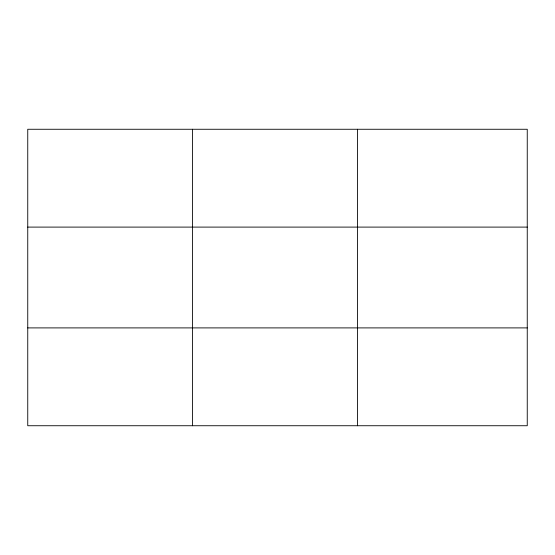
<?xml version="1.0" encoding="UTF-8"?>
<svg xmlns="http://www.w3.org/2000/svg" width="555" height="555" viewBox="0 0 555 555"><rect width="100%" height="100%" fill="white"/><g stroke="black" fill="none" stroke-linecap="round" stroke-linejoin="round"><path stroke-width="0.83" d="M192.585 129.266L192.585 425.734M357.42 129.266L357.42 425.734M527.25 327.901L527.25 425.734L27.75 425.734L27.75 129.266L527.25 129.266L527.25 327.901L27.75 327.901M27.75 227.099L527.25 227.099"/></g></svg>
